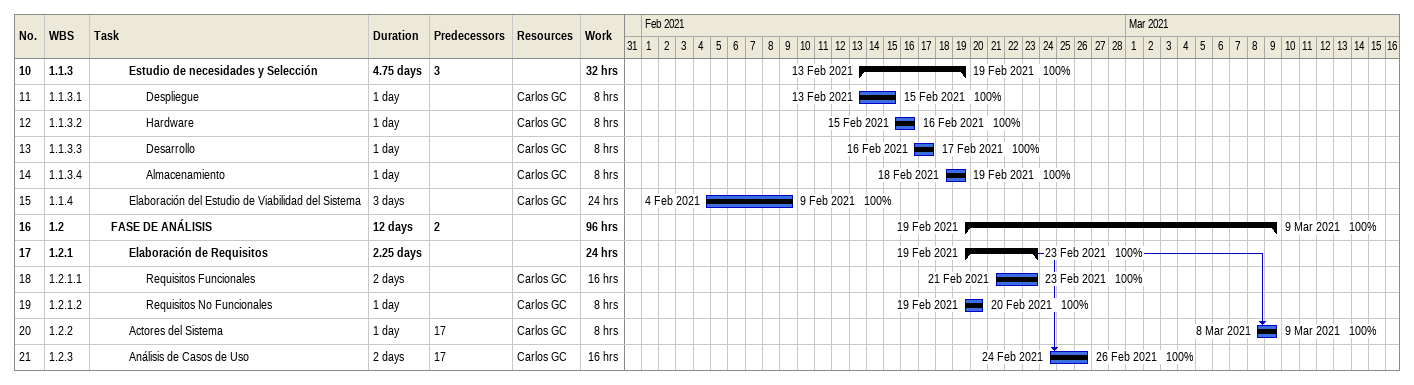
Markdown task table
| ID | WBS | Task | Duration | Start | Finish | Predecessors | Resources | % complete | Work (h) |
|---|---|---|---|---|---|---|---|---|---|
| 10 | 1.1.3 | **Estudio de necesidades y Selección** | 4.75d | 2021-02-13 | 2021-02-19 | 3 |  | 100 | 32 |
| 11 | 1.1.3.1 | Despliegue | 1d | 2021-02-13 | 2021-02-15 |  | Carlos GC | 100 | 8 |
| 12 | 1.1.3.2 | Hardware | 1d | 2021-02-15 | 2021-02-16 |  | Carlos GC | 100 | 8 |
| 13 | 1.1.3.3 | Desarrollo | 1d | 2021-02-16 | 2021-02-17 |  | Carlos GC | 100 | 8 |
| 14 | 1.1.3.4 | Almacenamiento | 1d | 2021-02-18 | 2021-02-19 |  | Carlos GC | 100 | 8 |
| 15 | 1.1.4 | Elaboración del Estudio de Viabilidad del Sistema | 3d | 2021-02-04 | 2021-02-09 |  | Carlos GC | 100 | 24 |
| 16 | 1.2 | **FASE DE ANÁLISIS** | 12d | 2021-02-19 | 2021-03-09 | 2 |  | 100 | 96 |
| 17 | 1.2.1 | **Elaboración de Requisitos** | 2.25d | 2021-02-19 | 2021-02-23 |  |  | 100 | 24 |
| 18 | 1.2.1.1 | Requisitos Funcionales | 2d | 2021-02-21 | 2021-02-23 |  | Carlos GC | 100 | 16 |
| 19 | 1.2.1.2 | Requisitos No Funcionales | 1d | 2021-02-19 | 2021-02-20 |  | Carlos GC | 100 | 8 |
| 20 | 1.2.2 | Actores del Sistema | 1d | 2021-03-08 | 2021-03-09 | 17 | Carlos GC | 100 | 8 |
| 21 | 1.2.3 | Análisis de Casos de Uso | 2d | 2021-02-24 | 2021-02-26 | 17 | Carlos GC | 100 | 16 |
